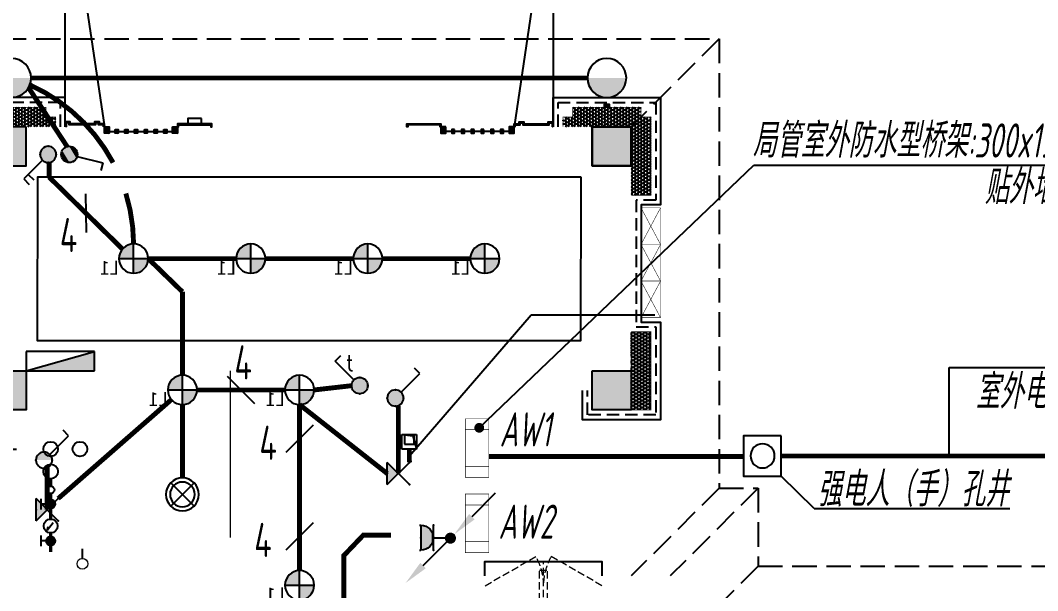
# Model space of a CAD drawing. Extents: x 2803505 to 5851001, y -1372902 to 24339.
# Drawn here: x 3291701 to 3302127, y -881222 to -875382 of the extents above; entities that cross this region are included whole.
import ezdxf
from ezdxf.enums import TextEntityAlignment as Align

# ---------------------------------------------------------------- set-up
doc = ezdxf.new("R2010")
doc.units = 0
doc.header["$LTSCALE"] = 1000
doc.header["$MEASUREMENT"] = 0
doc.linetypes.add('DASH', pattern=[0.35, 0.25, -0.1])
doc.linetypes.add('HIDDEN', pattern=[0.375, 0.25, -0.125])
doc.layers.get('0').update_dxf_attribs({"linetype": 'CONTINUOUS'})
for name, color, linetype in [('!!DIM-动力', 7, 'CONTINUOUS'), ('!!电气', 1, 'CONTINUOUS'), ('A-EQPM-MECH', 191, 'CONTINUOUS'), ('A-标注', 1, 'CONTINUOUS'), ('DIM-照明', 7, 'CONTINUOUS'), ('E-天花灯具', 92, 'CONTINUOUS'), ('E-天花辅助2', 54, 'CONTINUOUS'), ('EQUIP-插座', 3, 'CONTINUOUS'), ('EQUIP-照明', 3, 'CONTINUOUS'), ('EQUIP_消火栓', 7, 'CONTINUOUS'), ('LWIRE', 4, 'CONTINUOUS'), ('TEL_TEXT', 7, 'CONTINUOUS'), ('VPIPE-凝结', 150, 'CONTINUOUS'), ('VPIPE-消防', 1, 'TG_X'), ('VPIPE-给水', 3, 'TG_J'), ('WIRE-动力', 7, 'CONTINUOUS'), ('WIRE-照明', 2, 'CONTINUOUS'), ('修改标示', 212, 'CONTINUOUS'), ('卫生间', 6, 'CONTINUOUS'), ('污水', 3, 'CONTINUOUS'), ('看线', 185, 'CONTINUOUS'), ('立面', 73, 'CONTINUOUS'), ('立面-看线', 251, 'CONTINUOUS'), ('给水', 4, 'CONTINUOUS'), ('设备', 253, 'CONTINUOUS'), ('铝合金', 144, 'CONTINUOUS')]:
    doc.layers.add(name, color=color, linetype=linetype)
for name, color, linetype, lineweight in [('PUB_HATCH', 8, 'CONTINUOUS', 9), ('STAIR', 252, 'CONTINUOUS', 20), ('VPIPE-废水', 31, 'TG_F', 18), ('WINDOW', 146, 'CONTINUOUS', 20), ('平面-空调室内机', 176, 'CONTINUOUS', 9), ('平面-空调预留孔', 252, 'CONTINUOUS', 15)]:
    doc.layers.add(name, color=color, linetype=linetype, lineweight=lineweight)
doc.styles.add('_TEL_DIM', font='SIMPLEX', dxfattribs={"width": 0.8, "height": 3.5, "bigfont": 'HZTXT'})
doc.styles.add('HZTXT', font='gbeitc.shx', dxfattribs={"width": 0.8, "height": 400, "bigfont": 'hztxt.shx'})
doc.styles.get("Standard").update_dxf_attribs({"font": 'gbenor.shx', "bigfont": 'gbcbig.shx'})
doc.styles.add('TG_LINETYPE', font='SIMPLEX', dxfattribs={"width": 0.8, "height": 3, "bigfont": 'HZTXT'})
doc.styles.add('黑体', font='simhei.ttf')
doc.linetypes.add('LED', pattern='A,0.5,-0.2,["LED",Standard,S=0.2,R=0,X=-0.2,Y=-0.1],-0.2', length=0.9)
doc.linetypes.add('TG_F', pattern='A,2,-0.3,["F",TG_LINETYPE,S=0.1,R=0,X=-0.23,Y=-0.15],0', length=2.3)
doc.linetypes.add('TG_J', pattern='A,2,-0.22,["J",TG_LINETYPE,S=0.1,R=0,X=-0.18,Y=-0.15],0', length=2.22)
doc.linetypes.add('TG_X', pattern='A,4,-0.3,["X",TG_LINETYPE,S=0.1,R=0,X=-0.23,Y=-0.15],0', length=4.3)
pattern_1 = [(45, (-853350.0334, -780835.0008), (-2.24506403, 2.24506403), [])]
pattern_2 = [(45, (-665092.5196, -939480.5144), (-2.24506403, 2.24506403), [])]
pattern_3 = [(45, (-664992.5196, -939480.5153), (-2.24506403, 2.24506403), [])]
pattern_4 = [(45, (-664892.5196, -939480.5162), (-2.24506403, 2.24506403), [])]
pattern_5 = [(45, (-664792.5196, -939480.517), (-2.24506403, 2.24506403), [])]
pattern_6 = [(45, (-664692.5196, -939480.518), (-2.24506403, 2.24506403), [])]
pattern_7 = [(45, (-664592.5196, -939480.519), (-2.24506403, 2.24506403), [])]
pattern_8 = [(45, (-665202.5203, -939480.5138), (-2.24506403, 2.24506403), [])]
pattern_9 = [(45, (-664502.517, -939480.51), (-2.24506403, 2.24506403), [])]
pattern_10 = [(0, (-420517.216, -516416.725), (30.95625, 17.872595), [20.6375, -41.275]), (120, (-420517.216, -516416.725), (-30.9562463, 17.8726014), [20.6375, -41.275]), (60, (-420517.216, -516416.725), (3.7e-06, 35.7451964), [-41.275, 20.6375])]
pattern_11 = [(45, (-665142.2845, -939480.3315), (-2.24506403, 2.24506403), [])]

# ---------------------------------------------------------------- blocks, each defined once
blk = doc.blocks.new('A$C2705576B')
at = {"layer": '给水'}
h = blk.add_hatch(color=252, dxfattribs=at)
edge = h.paths.add_edge_path()
edge.add_arc((417, -1741), 47.2, 0, 360)
h = blk.add_hatch(color=252, dxfattribs=at)
edge = h.paths.add_edge_path()
edge.add_arc((795, -1741), 47.2, 0, 360)
at = {"layer": '给水', "color": 252}
for p, q in [((363, -1645), (472, -1645)), ((417, -1741), (417, -1645)), ((740, -1645), (849, -1645)), ((795, -1741), (795, -1645)), ((601, -1768), (525, -1704)), ((525, -1704), (564, -1715))]:
    blk.add_line(p, q, dxfattribs=at)
at = {"layer": '给水', "color": 252, "const_width": 35.4}
for points in [[(499, -1741), (302, -1741)], [(903, -1741), (641, -1741)], [(1053, -1741), (978, -1741)]]:
    blk.add_lwpolyline(points, dxfattribs=at)
at = {"layer": '给水', "color": 252}
for centre, radius in [((417, -1741), 47.2), ((570, -1741), 70.8), ((795, -1741), 47.2), ((941, -1741), 37.5)]:
    blk.add_circle(centre, radius, dxfattribs=at)
blk = doc.blocks.new('dongkong')
at = {"layer": '平面-空调预留孔', "color": 8, "linetype": 'HIDDEN', "ltscale": 0.3}
for p, q in [((-603836, 210821), (-603836, 210511)), ((-603836, 210821), (-603756, 210821)), ((-603796, 210900), (-603796, 210431)), ((-603756, 210821), (-603756, 210511))]:
    blk.add_line(p, q, dxfattribs=at)
blk.add_lwpolyline([(-603756, 210511), (-603836, 210511)], dxfattribs=at)
blk = doc.blocks.new('$TwtSys$00000434')
at = {"color": 252}
for p, q in [((-0.5, 0.5), (-0.5, -0.5)), ((-0.5, -0.5), (0.5, 0.5)), ((0.5, 0.5), (-0.5, 0.5)), ((0.5, -0.5), (0.5, 0.5)), ((-0.5, -0.5), (0.5, -0.5))]:
    blk.add_line(p, q, dxfattribs=at)
blk.add_solid([(0.5, -0.5), (0.5, 0.5), (-0.5, -0.5)], dxfattribs=at)
blk = doc.blocks.new('A$C028C60F5')
at = {"color": 252}
blk.add_lwpolyline([(400, 0), (0, 0), (0, -400), (400, -400)], close=True, dxfattribs=at)
at = {"layer": 'PUB_HATCH', "color": 252}
blk.add_solid([(0, -400), (400, -400), (0, 0), (400, 0)], dxfattribs=at)
blk = doc.blocks.new('A$C7D502F78')
at = {"layer": '修改标示', "ltscale": 2}
blk.add_lwpolyline([(-151, 197), (-11, 197), (-11, 142), (-151, 142)], close=True, dxfattribs=at)
blk = doc.blocks.new('A$C148B7D8E')
at = {"layer": '卫生间', "color": 252, "linetype": 'DASH'}
for p, q in [((7700, 15400), (8600, 14500)), ((7300, 10800), (8200, 9900)), ((7700, 10800), (8600, 9900)), ((7300, 10000), (8200, 9100))]:
    blk.add_line(p, q, dxfattribs=at)
blk.add_lwpolyline([(16100, 14000), (16100, 15400), (7700, 15400), (7700, 10800), (7300, 10800), (7300, 10000), (900, 10000), (900, 9000), (-900, 9000), (-900, -900), (1750, -900), (1750, -2100), (23450, -2100), (23450, -900), (25100, -900)], dxfattribs=at)
blk = doc.blocks.new('A$C3EFA6995')
for p in [(9700, 100), (9700, -2400), (15900, -2400)]:
    blk.add_blockref('A$C028C60F5', p)
at = {"xscale": -1}
blk.add_blockref('A$C028C60F5', (16300, 100), dxfattribs=at)
blk = doc.blocks.new('A$C66B635E3')
at = {"layer": '立面'}
h = blk.add_hatch(dxfattribs=at)
h.set_pattern_fill('ANSI31', color=252, scale=2)
h.set_pattern_definition([(45, (-853150.0334, -779765.5013), (-2.24506403, 2.24506403), [])])
h.paths.add_polyline_path([(41275, 15800), (41225, 15800), (41225, 15830), (41275, 15830)])
h = blk.add_hatch(dxfattribs=at)
h.set_pattern_fill('ANSI31', color=252, scale=2)
h.set_pattern_definition(pattern_11)
h.paths.add_polyline_path([(35700, 15600), (36100, 15600), (36100, 15630), (36050, 15630), (36050, 15650), (36000, 15650), (36000, 15630), (35750, 15630), (35750, 15650), (35700, 15650)])
h.paths.add_polyline_path([(35710, 15600), (36090, 15600), (36090, 15620), (36040, 15620), (36040, 15640), (36010, 15640), (36010, 15620), (35740, 15620), (35740, 15640), (35710, 15640)])
h = blk.add_hatch(dxfattribs=at)
h.set_pattern_fill('ANSI31', color=252, scale=2)
h.set_pattern_definition(pattern_11)
h.paths.add_polyline_path([(40700, 15600), (40300, 15600), (40300, 15630), (40350, 15630), (40350, 15650), (40400, 15650), (40400, 15630), (40650, 15630), (40650, 15650), (40700, 15650)])
h.paths.add_polyline_path([(40690, 15600), (40310, 15600), (40310, 15620), (40360, 15620), (40360, 15640), (40390, 15640), (40390, 15620), (40660, 15620), (40660, 15640), (40690, 15640)])
h = blk.add_hatch(dxfattribs=at)
h.set_pattern_fill('ANSI31', color=252, scale=2)
h.set_pattern_definition(pattern_8)
h.paths.add_polyline_path([(36100, 15600), (36150, 15600), (36150, 15533), (36100, 15533)])
h = blk.add_hatch(dxfattribs=at)
h.set_pattern_fill('ANSI31', color=252, scale=2)
h.set_pattern_definition(pattern_2)
h.paths.add_polyline_path([(36210, 15573), (36240, 15573), (36240, 15533), (36210, 15533)])
h = blk.add_hatch(dxfattribs=at)
h.set_pattern_fill('ANSI31', color=252, scale=2)
h.set_pattern_definition(pattern_3)
h.paths.add_polyline_path([(36310, 15573), (36340, 15573), (36340, 15533), (36310, 15533)])
h = blk.add_hatch(dxfattribs=at)
h.set_pattern_fill('ANSI31', color=252, scale=2)
h.set_pattern_definition(pattern_4)
h.paths.add_polyline_path([(36410, 15573), (36440, 15573), (36440, 15533), (36410, 15533)])
h = blk.add_hatch(dxfattribs=at)
h.set_pattern_fill('ANSI31', color=252, scale=2)
h.set_pattern_definition(pattern_5)
h.paths.add_polyline_path([(36510, 15573), (36540, 15573), (36540, 15533), (36510, 15533)])
h = blk.add_hatch(dxfattribs=at)
h.set_pattern_fill('ANSI31', color=252, scale=2)
h.set_pattern_definition(pattern_6)
h.paths.add_polyline_path([(36610, 15573), (36640, 15573), (36640, 15533), (36610, 15533)])
h = blk.add_hatch(dxfattribs=at)
h.set_pattern_fill('ANSI31', color=252, scale=2)
h.set_pattern_definition(pattern_7)
h.paths.add_polyline_path([(36710, 15573), (36740, 15573), (36740, 15533), (36710, 15533)])
h = blk.add_hatch(dxfattribs=at)
h.set_pattern_fill('ANSI31', color=252, scale=2)
h.set_pattern_definition(pattern_9)
h.paths.add_polyline_path([(36800, 15600), (36850, 15600), (36850, 15533), (36800, 15533)])
h = blk.add_hatch(dxfattribs=at)
h.set_pattern_fill('ANSI31', color=252, scale=2)
h.set_pattern_definition(pattern_1)
edge = h.paths.add_edge_path()
edge.add_line((36850, 15600), (36860, 15600))
edge.add_line((36860, 15600), (36860, 15620))
edge.add_line((36860, 15620), (37190, 15620))
edge.add_line((37190, 15620), (37190, 15600))
edge.add_line((37190, 15600), (37200, 15600))
edge.add_line((37200, 15600), (37200, 15630))
edge.add_line((37200, 15630), (36850, 15630))
edge.add_line((36850, 15630), (36850, 15600))
h = blk.add_hatch(dxfattribs=at)
h.set_pattern_fill('ANSI31', color=252, scale=2)
h.set_pattern_definition(pattern_1)
edge = h.paths.add_edge_path()
edge.add_line((39550, 15600), (39540, 15600))
edge.add_line((39540, 15600), (39540, 15620))
edge.add_line((39540, 15620), (39210, 15620))
edge.add_line((39210, 15620), (39210, 15600))
edge.add_line((39210, 15600), (39200, 15600))
edge.add_line((39200, 15600), (39200, 15630))
edge.add_line((39200, 15630), (39550, 15630))
edge.add_line((39550, 15630), (39550, 15600))
h = blk.add_hatch(dxfattribs=at)
h.set_pattern_fill('ANSI31', color=252, scale=2)
h.set_pattern_definition(pattern_9)
h.paths.add_polyline_path([(39600, 15600), (39550, 15600), (39550, 15533), (39600, 15533)])
h = blk.add_hatch(dxfattribs=at)
h.set_pattern_fill('ANSI31', color=252, scale=2)
h.set_pattern_definition(pattern_7)
h.paths.add_polyline_path([(39690, 15573), (39660, 15573), (39660, 15533), (39690, 15533)])
h = blk.add_hatch(dxfattribs=at)
h.set_pattern_fill('ANSI31', color=252, scale=2)
h.set_pattern_definition(pattern_6)
h.paths.add_polyline_path([(39790, 15573), (39760, 15573), (39760, 15533), (39790, 15533)])
h = blk.add_hatch(dxfattribs=at)
h.set_pattern_fill('ANSI31', color=252, scale=2)
h.set_pattern_definition(pattern_5)
h.paths.add_polyline_path([(39890, 15573), (39860, 15573), (39860, 15533), (39890, 15533)])
h = blk.add_hatch(dxfattribs=at)
h.set_pattern_fill('ANSI31', color=252, scale=2)
h.set_pattern_definition(pattern_4)
h.paths.add_polyline_path([(39990, 15573), (39960, 15573), (39960, 15533), (39990, 15533)])
h = blk.add_hatch(dxfattribs=at)
h.set_pattern_fill('ANSI31', color=252, scale=2)
h.set_pattern_definition(pattern_3)
h.paths.add_polyline_path([(40090, 15573), (40060, 15573), (40060, 15533), (40090, 15533)])
h = blk.add_hatch(dxfattribs=at)
h.set_pattern_fill('ANSI31', color=252, scale=2)
h.set_pattern_definition(pattern_2)
h.paths.add_polyline_path([(40190, 15573), (40160, 15573), (40160, 15533), (40190, 15533)])
h = blk.add_hatch(dxfattribs=at)
h.set_pattern_fill('ANSI31', color=252, scale=2)
h.set_pattern_definition(pattern_8)
h.paths.add_polyline_path([(40300, 15600), (40250, 15600), (40250, 15533), (40300, 15533)])
at = {"layer": '立面-看线'}
h = blk.add_hatch(dxfattribs=at)
h.set_pattern_fill('HONEY', color=252, scale=13)
h.set_pattern_definition(pattern_10)
h.paths.add_polyline_path([(35500, 15700), (35500, 15800), (34800, 15800), (34800, 15700), (34700, 15700), (34700, 14900), (34900, 14900), (34900, 15600), (35599, 15600), (35599, 15700)])
h = blk.add_hatch(dxfattribs=at)
h.set_pattern_fill('HONEY', color=252, scale=13)
h.set_pattern_definition(pattern_10)
h.paths.add_polyline_path([(40900, 15700), (40900, 15800), (41600, 15800), (41600, 15700), (41700, 15700), (41700, 14900), (41500, 14900), (41500, 15600), (40801, 15600), (40801, 15700)])
h = blk.add_hatch(dxfattribs=at)
h.set_pattern_fill('HONEY', color=252, scale=13)
h.set_pattern_definition([(0, (-420616.579, -519516.725), (30.95625, 17.872595), [20.6375, -41.275]), (120, (-420616.579, -519516.725), (-30.9562463, 17.8726014), [20.6375, -41.275]), (60, (-420616.579, -519516.725), (3.7e-06, 35.7451964), [-41.275, 20.6375])])
h.paths.add_polyline_path([(41500, 12900), (41500, 12900), (41500, 13500), (41699, 13500), (41699, 12700), (41500, 12700)])
at = {"color": 252, "const_width": 8}
for points in [[(34900, 14900), (34700, 14900), (34700, 15700), (34800, 15700), (34800, 15800), (35090, 15800), (35090, 15800), (35210, 15800), (35210, 15800), (35500, 15800), (35500, 15700), (35600, 15700), (35600, 15600)], [(41500, 14900), (41700, 14900), (41700, 15700), (41600, 15700), (41600, 15800), (41310, 15800), (41310, 15800), (41190, 15800), (41190, 15800), (40900, 15800), (40900, 15700), (40800, 15700), (40800, 15600)], [(41500, 13500), (41700, 13500), (41700, 12700), (41100, 12700), (41100, 12900)]]:
    blk.add_lwpolyline(points, dxfattribs=at)
at = {"layer": 'A-EQPM-MECH', "color": 252}
for points in [[(35700, 15600), (35700, 18300), (40700, 18300), (40700, 15600)], [(35700, 18300), (36100, 15600)], [(40700, 18300), (40300, 15600)]]:
    blk.add_lwpolyline(points, dxfattribs=at)
at = {"layer": 'STAIR', "color": 252}
blk.add_line((37390, 13100), (37390, 11394), dxfattribs=at)
at = {"layer": 'VPIPE-凝结', "color": 252}
blk.add_line((35875, 11180), (35875, 11278), dxfattribs=at)
at = {"layer": 'VPIPE-废水', "color": 252}
blk.add_circle((35875, 11125), 55, dxfattribs=at)
at = {"layer": 'VPIPE-消防', "color": 252, "linetype": 'Continuous'}
blk.add_circle((35850, 12300), 75, dxfattribs=at)
at = {"layer": 'VPIPE-给水', "color": 252, "linetype": 'Continuous'}
for centre in [(35550, 12300), (35550, 12070)]:
    blk.add_circle(centre, 75, dxfattribs=at)
at = {"layer": 'WINDOW', "color": 252, "linetype": 'DASH', "ltscale": 0.3}
for points in [[(40002, 10900), (40521, 11200, -0.131652), (40602, 10900)], [(41200, 10900), (40680, 11200, 0.131652), (40600, 10900)]]:
    blk.add_lwpolyline(points, format="xyb", dxfattribs=at)
at = {"layer": '看线', "color": 252}
for points in [[(35700, 15600), (35700, 15900), (34600, 15900), (34600, 14800), (34800, 14800), (34800, 13200), (34600, 13200), (34600, 12300), (35200, 12300)], [(40700, 15600), (40700, 15900), (41800, 15900), (41800, 14800), (41600, 14800), (41600, 13600), (41800, 13600), (41800, 12600), (41000, 12600), (41000, 12900)]]:
    blk.add_lwpolyline(points, dxfattribs=at)
at = {"layer": '看线', "color": 252, "linetype": 'HIDDEN', "ltscale": 0.5}
for points in [[(35650, 15600), (35650, 15850), (34650, 15850), (34650, 14850), (34850, 14850), (34850, 13150), (34650, 13150), (34650, 12350), (35200, 12350)], [(40750, 15600), (40750, 15850), (41750, 15850), (41750, 14850), (41550, 14850), (41550, 13550), (41750, 13550), (41750, 12650), (41050, 12650), (41050, 12900)]]:
    blk.add_lwpolyline(points, dxfattribs=at)
at = {"layer": '看线', "color": 252, "ltscale": 0.5}
blk.add_lwpolyline([(40000, 11000), (40000, 11150), (41200, 11150), (41200, 11000)], dxfattribs=at)
at = {"layer": '立面', "color": 252}
for p, q in [((36310, 15573), (36340, 15573)), ((36310, 15533), (36310, 15573)), ((36340, 15573), (36340, 15533)), ((40090, 15573), (40060, 15573)), ((40060, 15573), (40060, 15533)), ((40090, 15533), (40090, 15573)), ((36340, 15533), (36310, 15533)), ((40060, 15533), (40090, 15533))]:
    blk.add_line(p, q, dxfattribs=at)
for points in [[(41275, 15800), (41225, 15800), (41225, 15830), (41275, 15830)], [(36100, 15600), (36150, 15600), (36150, 15533), (36100, 15533)], [(36410, 15573), (36440, 15573), (36440, 15533), (36410, 15533)], [(36510, 15573), (36540, 15573), (36540, 15533), (36510, 15533)], [(36610, 15573), (36640, 15573), (36640, 15533), (36610, 15533)], [(36710, 15573), (36740, 15573), (36740, 15533), (36710, 15533)], [(36800, 15600), (36850, 15600), (36850, 15533), (36800, 15533)], [(39600, 15600), (39550, 15600), (39550, 15533), (39600, 15533)], [(39690, 15573), (39660, 15573), (39660, 15533), (39690, 15533)], [(39790, 15573), (39760, 15573), (39760, 15533), (39790, 15533)], [(39890, 15573), (39860, 15573), (39860, 15533), (39890, 15533)], [(39990, 15573), (39960, 15573), (39960, 15533), (39990, 15533)], [(40300, 15600), (40250, 15600), (40250, 15533), (40300, 15533)]]:
    blk.add_lwpolyline(points, close=True, dxfattribs=at)
for points in [[(36850, 15600), (36860, 15600), (36860, 15620), (37190, 15620), (37190, 15600), (37200, 15600), (37200, 15630), (36850, 15630), (36850, 15600)], [(39550, 15600), (39540, 15600), (39540, 15620), (39210, 15620), (39210, 15600), (39200, 15600), (39200, 15630), (39550, 15630), (39550, 15600)]]:
    blk.add_lwpolyline(points, dxfattribs=at)
at = {"layer": '设备', "color": 252, "const_width": 5}
for points in [[(41600, 14395), (41600, 14770), (41800, 14770), (41800, 14395)], [(41600, 14020), (41600, 14395), (41800, 14395), (41800, 14020)], [(41600, 13645), (41600, 14020), (41800, 14020), (41800, 13645)]]:
    blk.add_lwpolyline(points, close=True, dxfattribs=at)
for points in [[(41600, 14770), (41800, 14395)], [(41800, 14770), (41600, 14395)], [(41600, 14395), (41800, 14020)], [(41800, 14395), (41600, 14020)], [(41600, 14020), (41800, 13645)], [(41800, 14020), (41600, 13645)]]:
    blk.add_lwpolyline(points, dxfattribs=at)
at = {"layer": '铝合金', "color": 252}
for p, q in [((36150, 15553), (36210, 15553)), ((36240, 15553), (36310, 15553)), ((36340, 15553), (36410, 15553)), ((36440, 15553), (36510, 15553)), ((36540, 15553), (36610, 15553)), ((36640, 15553), (36710, 15553)), ((36740, 15553), (36800, 15553)), ((39660, 15553), (39600, 15553)), ((39760, 15553), (39690, 15553)), ((39860, 15553), (39790, 15553)), ((39960, 15553), (39890, 15553)), ((40060, 15553), (39990, 15553)), ((40160, 15553), (40090, 15553)), ((40250, 15553), (40190, 15553))]:
    blk.add_line(p, q, dxfattribs=at)
for points in [[(41275, 15800), (41225, 15800), (41225, 15830), (41275, 15830)], [(36100, 15600), (36150, 15600), (36150, 15533), (36100, 15533)], [(36210, 15573), (36240, 15573), (36240, 15533), (36210, 15533)], [(36310, 15573), (36340, 15573), (36340, 15533), (36310, 15533)], [(36410, 15573), (36440, 15573), (36440, 15533), (36410, 15533)], [(36510, 15573), (36540, 15573), (36540, 15533), (36510, 15533)], [(36610, 15573), (36640, 15573), (36640, 15533), (36610, 15533)], [(36710, 15573), (36740, 15573), (36740, 15533), (36710, 15533)], [(36800, 15600), (36850, 15600), (36850, 15533), (36800, 15533)], [(39600, 15600), (39550, 15600), (39550, 15533), (39600, 15533)], [(39690, 15573), (39660, 15573), (39660, 15533), (39690, 15533)], [(39790, 15573), (39760, 15573), (39760, 15533), (39790, 15533)], [(39890, 15573), (39860, 15573), (39860, 15533), (39890, 15533)], [(39990, 15573), (39960, 15573), (39960, 15533), (39990, 15533)], [(40090, 15573), (40060, 15573), (40060, 15533), (40090, 15533)], [(40190, 15573), (40160, 15573), (40160, 15533), (40190, 15533)], [(40300, 15600), (40250, 15600), (40250, 15533), (40300, 15533)]]:
    blk.add_lwpolyline(points, close=True, dxfattribs=at)
for points in [[(36100, 15600), (36100, 15630), (36050, 15630), (36050, 15650), (36000, 15650), (36000, 15630), (35750, 15630), (35750, 15650), (35700, 15650), (35700, 15600)], [(36090, 15600), (36090, 15620), (36040, 15620), (36040, 15640), (36010, 15640), (36010, 15620), (35740, 15620), (35740, 15640), (35710, 15640), (35710, 15600)], [(40300, 15600), (40300, 15630), (40350, 15630), (40350, 15650), (40400, 15650), (40400, 15630), (40650, 15630), (40650, 15650), (40700, 15650), (40700, 15600)], [(40310, 15600), (40310, 15620), (40360, 15620), (40360, 15640), (40390, 15640), (40390, 15620), (40660, 15620), (40660, 15640), (40690, 15640), (40690, 15600)], [(36850, 15600), (36860, 15600), (36860, 15620), (37190, 15620), (37190, 15600), (37200, 15600), (37200, 15630), (36850, 15630), (36850, 15600)], [(39550, 15600), (39540, 15600), (39540, 15620), (39210, 15620), (39210, 15600), (39200, 15600), (39200, 15630), (39550, 15630), (39550, 15600)]]:
    blk.add_lwpolyline(points, dxfattribs=at)
at = {"color": 252, "xscale": -1}
for name, p in [('A$C148B7D8E', (50100, 1100)), ('A$C3EFA6995', (51200, 15500))]:
    blk.add_blockref(name, p, dxfattribs=at)
at = {"color": 252}
blk.add_blockref('A$C028C60F5', (41100, 15600), dxfattribs=at)
at = {"layer": 'EQUIP_消火栓', "color": 252, "xscale": 700, "yscale": 200, "zscale": 700}
blk.add_blockref('$TwtSys$00000434', (35650, 13200), dxfattribs=at)
at = {"layer": '修改标示', "color": 252, "ltscale": 2, "xscale": -1}
blk.add_blockref('A$C7D502F78', (36944, 15488), dxfattribs=at)
at = {"layer": '平面-空调室内机', "color": 252, "ltscale": 0.3, "rotation": 180}
blk.add_blockref('dongkong', (-563196, 221571), dxfattribs=at)
at = {"layer": '污水', "color": 252, "rotation": 90.00000000010901}
blk.add_blockref('A$C2705576B', (33809, 10942), dxfattribs=at)
blk = doc.blocks.new('dfgdsgsdg')
at = {"layer": '!!DIM-动力'}
blk.add_lwpolyline([(1783913, 547079), (1784300, 547079), (1784300, 546668), (1783913, 546668)], close=True, dxfattribs=at)
blk.add_circle((1784105, 546875), 124, dxfattribs=at)
blk = doc.blocks.new('$equip$00001151')
blk.add_circle((0, 0.5), 0.5)
for points in [[(0.433, 0.25), (-0.433, 0.25), (0.5, 0.5), (-0.5, 0.5)], [(0.25, 0.067), (-0.25, 0.067), (0.433, 0.25), (-0.433, 0.25)], [(0, 0), (0, 0), (0.25, 0.067), (-0.25, 0.067)]]:
    blk.add_solid(points)
at = {"flags": 9}
blk.add_attdef('A', (0, 0), '', height=0.00002, dxfattribs=at)
blk = doc.blocks.new('$equip$00001154')
for p, q in [((0, 0.283), (0, -0.283)), ((0, 0.283), (0.566, -0.283)), ((0.566, 0.283), (0, -0.283))]:
    blk.add_line(p, q)
for p in [(0.566, 0.283), (0, 0.004), (0.283, 0), (0.566, -0.283)]:
    blk.add_point(p)
blk.add_solid([(0, -0.283), (0.283, 0), (0, 0.283)])
at = {"layer": 'TEL_TEXT', "style": '_TEL_DIM', "flags": 1}
blk.add_attdef('A', text='', height=0.00002, dxfattribs=at).set_placement((0, 0), align=Align.MIDDLE_CENTER)
blk = doc.blocks.new('$equip$00001213')
for p, q in [((0.147, 0.356), (0.625, 0.833)), ((0.625, 0.833), (0.766, 0.692))]:
    blk.add_line(p, q)
blk.add_circle((0, 0.208), 0.208)
for p in [(0, 0.417), (-0.208, 0.208), (0, 0), (0.208, 0.208)]:
    blk.add_point(p)
for points in [[(0.104, 0.389), (0.104, 0.028), (0, 0.417), (0, 0)], [(0.18, 0.313), (0.18, 0.104), (0.104, 0.389), (0.104, 0.028)], [(0.208, 0.208), (0.208, 0.208), (0.18, 0.313), (0.18, 0.104)]]:
    blk.add_solid(points)
at = {"flags": 9}
blk.add_attdef('A', (0, 0), '', height=0.00002, dxfattribs=at)
blk = doc.blocks.new('$equip$00001237')
for p, q in [((-0.5, 1.05), (-0.5, 1)), ((-0.5, 1), (0.5, 1)), ((0.5, 1.05), (0.5, 1)), ((0.5, 0.5), (-0.5, 0.5)), ((0, 0.5), (0, 0))]:
    blk.add_line(p, q)
blk.add_arc((0, 1), 0.5, 180, 0)
for p in [(0, 1), (-0.5, 0.5), (0.5, 0.5), (0, 0)]:
    blk.add_point(p)
for points in [[(0.433, 0.75), (-0.433, 0.75), (0.5, 1), (-0.5, 1)], [(0.25, 0.567), (-0.25, 0.567), (0.433, 0.75), (-0.433, 0.75)], [(0, 0.5), (0, 0.5), (0.25, 0.567), (-0.25, 0.567)]]:
    blk.add_solid(points)
at = {"flags": 9}
blk.add_attdef('A', (0, 0), '', height=0.00002, dxfattribs=at)
blk = doc.blocks.new('$equip$00001962')
for p, q in [((0.147, 0.356), (0.625, 0.833)), ((0.625, 0.833), (0.766, 0.692))]:
    blk.add_line(p, q)
blk.add_circle((0, 0.208), 0.208)
for p in [(0, 0.417), (-0.208, 0.208), (0, 0), (0.208, 0.208)]:
    blk.add_point(p)
for points in [[(-0.18, 0.313), (0.18, 0.313), (-0.208, 0.208), (0.208, 0.208)], [(-0.104, 0.389), (0.104, 0.389), (-0.18, 0.313), (0.18, 0.313)], [(0, 0.417), (0, 0.417), (-0.104, 0.389), (0.104, 0.389)], [(-0.18, 0.104), (0.18, 0.104), (-0.208, 0.208), (0.208, 0.208)], [(-0.104, 0.028), (0.104, 0.028), (-0.18, 0.104), (0.18, 0.104)], [(0, 0), (0, 0), (-0.104, 0.028), (0.104, 0.028)]]:
    blk.add_solid(points)
at = {"layer": 'TEL_TEXT', "style": '_TEL_DIM', "flags": 1}
blk.add_attdef('A', text='', height=0.00002, dxfattribs=at).set_placement((0, 0), align=Align.MIDDLE_CENTER)
blk = doc.blocks.new('A$C04F44ECC')
at = {"layer": '!!电气'}
for p, q in [((0, 0), (-300, 0)), ((-300, 0), (-300, -300)), ((-250, -200), (-250, 0)), ((0, 0), (-223, -27)), ((-50, 0), (-50, -200)), ((0, -300), (0, 0)), ((-223, -27), (-300, -300)), ((-50, -200), (-250, -200)), ((-300, -300), (0, -300))]:
    blk.add_line(p, q, dxfattribs=at)
blk = doc.blocks.new('$TelecSys$00000078')
for p, q in [((1.15, 1.15), (0.55, 0.55)), ((0.104, 0.104), (0.104, 0.104)), ((-0.104, -0.104), (-0.104, -0.104))]:
    blk.add_line(p, q)
at = {"const_width": 0.142}
blk.add_lwpolyline([(-0.071, 0, 1), (0.071, 0, 1)], format="xyb", close=True, dxfattribs=at)
blk.add_solid([(0.62, 0.48), (0.48, 0.62), (0.1, 0.1)])
at = {"width": 0.8, "flags": 9}
blk.add_attdef('A', (0, 0), '', height=0.00002, dxfattribs=at)
blk = doc.blocks.new('$TelecSys$00000080')
for p, q in [((-0.7, -0.7), (0, 0)), ((0.104, 0.104), (0.104, 0.104)), ((-0.104, -0.104), (-0.104, -0.104))]:
    blk.add_line(p, q)
at = {"const_width": 0.142}
blk.add_lwpolyline([(0.071, 0, 1), (-0.071, 0, 1)], format="xyb", close=True, dxfattribs=at)
blk.add_solid([(-0.63, -0.77), (-0.77, -0.63), (-1.15, -1.15)])
at = {"width": 0.8, "flags": 9}
blk.add_attdef('A', (0, 0), '', height=0.00002, rotation=180, dxfattribs=at)
blk = doc.blocks.new('A$C341176C1')
at = {"layer": '设备', "color": 3, "const_width": 5}
blk.add_lwpolyline([(-240, -200), (0, -200), (0, -800), (-240, -800)], close=True, dxfattribs=at)
for points in [[(-240, -312), (0, -312)], [(-240, -688), (0, -688)]]:
    blk.add_lwpolyline(points, dxfattribs=at)
blk = doc.blocks.new('DFADS')
at = {"layer": 'A-标注'}
h = blk.add_hatch(color=251, dxfattribs=at)
h.paths.add_polyline_path([(3405.6, 358.33), (3411.6, 358.33, 0.414214), (3405.6, 364.33)])
h.paths.add_polyline_path([(3399.6, 358.33, 0.414214), (3405.6, 352.33), (3405.6, 358.33)])
at = {"layer": 'A-标注', "color": 92}
for p, q in [((3405.6, 352.33), (3405.6, 364.33)), ((3411.6, 358.33), (3399.6, 358.33))]:
    blk.add_line(p, q, dxfattribs=at)
blk.add_circle((3405.6, 358.33), 6, dxfattribs=at)
at = {"layer": 'A-标注', "color": 3, "style": '黑体'}
blk.add_text('L1', height=5.76, dxfattribs=at).set_placement((3411.58, 351.7))
blk = doc.blocks.new('eg')
at = {"color": 92}
for p, q in [((9300.89, 439.82), (9297.71, 443)), ((9300.89, 443), (9297.71, 439.82))]:
    blk.add_line(p, q, dxfattribs=at)
blk.add_circle((9299.3, 441.41), 2.25, dxfattribs=at)
at = {"color": 251}
blk.add_circle((9299.3, 441.41), 1.69, dxfattribs=at)
blk = doc.blocks.new('$equip$00001963')
for p, q in [((0.147, 0.356), (0.625, 0.833)), ((0.625, 0.833), (0.766, 0.692)), ((0.512, 0.72), (0.653, 0.579))]:
    blk.add_line(p, q)
blk.add_circle((0, 0.208), 0.208)
for p in [(0, 0.417), (-0.208, 0.208), (0, 0), (0.208, 0.208)]:
    blk.add_point(p)
for points in [[(-0.18, 0.313), (0.18, 0.313), (-0.208, 0.208), (0.208, 0.208)], [(-0.104, 0.389), (0.104, 0.389), (-0.18, 0.313), (0.18, 0.313)], [(0, 0.417), (0, 0.417), (-0.104, 0.389), (0.104, 0.389)], [(-0.18, 0.104), (0.18, 0.104), (-0.208, 0.208), (0.208, 0.208)], [(-0.104, 0.028), (0.104, 0.028), (-0.18, 0.104), (0.18, 0.104)], [(0, 0), (0, 0), (-0.104, 0.028), (0.104, 0.028)]]:
    blk.add_solid(points)
at = {"layer": 'TEL_TEXT', "style": '_TEL_DIM', "flags": 1}
blk.add_attdef('A', text='', height=0.00002, dxfattribs=at).set_placement((0, 0), align=Align.MIDDLE_CENTER)
blk = doc.blocks.new('$equip$00001822')
for p, q in [((0.147, 0.356), (0.625, 0.833)), ((0.625, 0.833), (0.766, 0.692))]:
    blk.add_line(p, q)
blk.add_circle((0, 0.208), 0.208)
for p in [(0, 0.417), (-0.208, 0.208), (-0.015, 0.001), (0.208, 0.208)]:
    blk.add_point(p)
for points in [[(-0.18, 0.313), (0.18, 0.313), (-0.208, 0.208), (0.208, 0.208)], [(-0.104, 0.389), (0.104, 0.389), (-0.18, 0.313), (0.18, 0.313)], [(0, 0.417), (0, 0.417), (-0.104, 0.389), (0.104, 0.389)], [(-0.18, 0.104), (0.18, 0.104), (-0.208, 0.208), (0.208, 0.208)], [(-0.104, 0.028), (0.104, 0.028), (-0.18, 0.104), (0.18, 0.104)], [(0, 0), (0, 0), (-0.104, 0.028), (0.104, 0.028)]]:
    blk.add_solid(points)
at = {"color": 7, "style": '_TEL_DIM'}
blk.add_attdef('$TEXT$', text='', height=0.4, dxfattribs=at).set_placement((0.581, 0.465), align=Align.MIDDLE_CENTER)
at = {"color": 7, "style": '_TEL_DIM', "flags": 1}
blk.add_attdef('A', text='', height=0.00002, dxfattribs=at).set_placement((0, 0), align=Align.MIDDLE_CENTER)
blk = doc.blocks.new('$TelecSys$00000095')
blk.add_line((0.4, 0.4), (-0.4, -0.4))
at = {"width": 0.8}
blk.add_attdef('N', text='', height=1, dxfattribs=at).set_placement((-0.017, 1.056), align=Align.MIDDLE)

msp = doc.modelspace()

# ---------------------------------------------------------------- linework, layer by layer
at = {"layer": '!!电气'}
for p, q in [((3296404.3, -879554.8), (3299218.9, -876864.5)), ((3299218.9, -876864.5), (3302853.2, -876864.5)), ((3301221.1, -878936.6), (3305863.7, -878936.6)), ((3301221.1, -879843.6), (3301221.1, -878936.6))]:
    msp.add_line(p, q, dxfattribs=at)
at = {"layer": 'DIM-照明', "color": 7}
for q in [(3299499.8, -880049.3), (3301840.7, -880381.9)]:
    msp.add_line((3299836.5, -880381.9), q, dxfattribs=at)
at = {"layer": 'DIM-照明', "color": 4}
for points in [[(3295687.8, -879840.4), (3296936.7, -878398.6)], [(3296936.7, -878398.6), (3298202.5, -878398.6)]]:
    msp.add_lwpolyline(points, dxfattribs=at)
at = {"layer": 'DIM-照明', "const_width": 50}
msp.add_lwpolyline([(3296379.3, -879554.8, 1), (3296429.3, -879554.8, 1)], format="xyb", close=True, dxfattribs=at)
at = {"layer": 'E-天花辅助2', "color": 6, "linetype": 'LED', "ltscale": 0.3}
msp.add_lwpolyline([(3297446.9, -876987), (3291877.8, -876987), (3291875.2, -878659.4), (3297444.3, -878659.4)], close=True, dxfattribs=at)
at = {"layer": 'WIRE-动力', "color": 6, "linetype": 'Continuous', "const_width": 50}
for points in [[(3296502.1, -879849), (3299112.4, -879849)], [(3299499.8, -879843.6), (3302404.4, -879843.6)]]:
    msp.add_lwpolyline(points, dxfattribs=at)
at = {"layer": 'WIRE-动力', "color": 6, "const_width": 50}
msp.add_lwpolyline([(3295498.4, -880654.3), (3295215.4, -880654.3), (3295016.2, -880863.1), (3295016.2, -882691)], dxfattribs=at)
at = {"layer": 'WIRE-照明', "linetype": 'Continuous', "const_width": 50}
for points in [[(3297511.9, -875972), (3291803.2, -875972)], [(3295575.4, -880021.9), (3295575.4, -879326.4)], [(3295575.4, -879935.3), (3295575.4, -879926.1)], [(3291975.3, -879962.9), (3291975.3, -879949.4)], [(3291975.3, -880392.4), (3291975.3, -879962.9)]]:
    msp.add_lwpolyline(points, dxfattribs=at)
at = {"layer": 'WIRE-照明', "color": 2, "const_width": 50}
for points in [[(3292180.8, -876675.1), (3291785.6, -876072)], [(3291995.8, -876838.1), (3291995.8, -876987)], [(3292748.5, -877724.5), (3291995.8, -876987)]]:
    msp.add_lwpolyline(points, dxfattribs=at)
for points in [[(3291799.2, -876043.4, -0.1666908), (3292651.3, -876838.8, -0.1666908)], [(3292782.7, -877155.1, -0.0732003), (3292862.1, -877672.3)]]:
    msp.add_lwpolyline(points, format="xyb", dxfattribs=at)
at = {"layer": 'WIRE-照明', "color": 2, "linetype": 'Continuous', "const_width": 50}
for points in [[(3293912.1, -877822.3), (3293012.1, -877822.3)], [(3293362.1, -878162), (3293012.1, -877822.3)], [(3295112.1, -877822.3), (3294212.1, -877822.3)], [(3296312.1, -877822.3), (3295412.1, -877822.3)], [(3293362.1, -879017), (3293362.1, -878162)], [(3293512.1, -879167), (3294412.1, -879167)], [(3295106.6, -879122), (3294712.1, -879167)], [(3292088.4, -880279.3), (3293249.1, -879265.7)], [(3293362.1, -880068.2), (3293362.1, -879317)], [(3294562.1, -880017), (3294562.1, -879317)], [(3294562.1, -879317), (3295462.1, -880023.8)], [(3295687.1, -879772), (3295688.4, -879908.9)], [(3294562.1, -881017), (3294562.1, -880017)]]:
    msp.add_lwpolyline(points, dxfattribs=at)

# ---------------------------------------------------------------- block references
at = {"layer": '!!DIM-动力', "xscale": -1, "rotation": 359.9982631100344}
msp.add_blockref('dfgdsgsdg', (5083395.8, -1426771.1), dxfattribs=at)
at = {"layer": '!!电气'}
msp.add_blockref('A$C66B635E3', (3256462.1, -892072), dxfattribs=at)
at = {"xscale": -1, "rotation": 3.027961561485881e-06}
for p in [(3296262.1, -879261.8), (3296262.1, -880032.4)]:
    msp.add_blockref('A$C341176C1', p, dxfattribs=at)
for name, p, xscale, yscale, zscale, rotation in [('A$C04F44ECC', (3295612.1, -879622), -0.4999999999999996, 0.4999999999999999, 0.5, 3.027961561485881e-06), ('eg', (3990810.9, -913342.5), -75.0001439434731, 75.0001439434731, 75.00014394347309, 359.9999994179813)]:
    msp.add_blockref(name, p, dxfattribs=dict(xscale=xscale, yscale=yscale, zscale=zscale, rotation=rotation))
at = {"layer": 'DIM-照明', "color": 2}
ref = msp.add_blockref('$TelecSys$00000095', (3292372.1, -877355.7), dxfattribs=dict(at, xscale=-350, yscale=350, zscale=350, rotation=315.5855012592172))
ref.add_attrib('N', '4', dxfattribs={"layer": '0', "color": 7, "height": 350, "width": 0.8}).set_placement((3292195.3, -877580.2), align=Align.MIDDLE)
ref = msp.add_blockref('$TelecSys$00000095', (3293962.1, -879167), dxfattribs=dict(at, xscale=-350, yscale=350, zscale=350))
ref.add_attrib('N', '4', dxfattribs={"layer": '0', "color": 7, "height": 350, "width": 0.8}).set_placement((3293984.7, -878884.2), align=Align.MIDDLE)
ref = msp.add_blockref('$TelecSys$00000095', (3294562.1, -879667), dxfattribs=dict(at, xscale=-350, yscale=350, zscale=350, rotation=269.9999999999619))
ref.add_attrib('N', '4', dxfattribs={"layer": '0', "color": 7, "height": 350, "width": 0.8}).set_placement((3294240.6, -879707.1), align=Align.MIDDLE)
ref = msp.add_blockref('$TelecSys$00000095', (3294562.1, -880667), dxfattribs=dict(at, xscale=-350, yscale=350, zscale=350, rotation=270))
ref.add_attrib('N', '4', dxfattribs={"layer": '0', "color": 7, "height": 350, "width": 0.8}).set_placement((3294187.6, -880702.8), align=Align.MIDDLE)
at = {"layer": 'E-天花灯具', "xscale": -25.00004798115771, "yscale": 25.0000479811577, "zscale": 25.0000479811577, "rotation": 359.9999994179813}
for p in [(3378002.4, -886780.5), (3379202.4, -886780.5), (3380402.4, -886780.5), (3381602.4, -886780.5), (3378502.4, -888125.2), (3379702.4, -888125.2), (3379702.4, -890125.2)]:
    msp.add_blockref('DFADS', p, dxfattribs=at)
at = {"layer": 'EQUIP-插座', "color": 2, "xscale": -256, "yscale": 256, "zscale": 256, "rotation": 89.99999995050783}
msp.add_blockref('$equip$00001237', (3296062.1, -880680.4), dxfattribs=at)
at = {"layer": 'EQUIP-照明', "color": 2, "xscale": -400, "yscale": 400, "zscale": 400}
for p in [(3291612.4, -876172), (3297711.9, -876172)]:
    msp.add_blockref('$equip$00001151', p, dxfattribs=at)
at = {"layer": 'EQUIP-照明', "color": 2}
for name, p, xscale, yscale, zscale, rotation in [('$equip$00001962', (3292131.7, -876798.1), 400, 400, 400, 300.8971286792645), ('$equip$00001963', (3292069.6, -876755.3), -400, 400, 400, 90), ('$equip$00001213', (3291861.6, -879885.3), -400, 400, 400, 270), ('$equip$00001154', (3291862.1, -880392.4), -399.9999999999999, 399.9999999999999, 399.9999999999999, 179.9999697912887)]:
    msp.add_blockref(name, p, dxfattribs=dict(at, xscale=xscale, yscale=yscale, zscale=zscale, rotation=rotation))
ref = msp.add_blockref('$equip$00001822', (3295262.1, -879122), dxfattribs=dict(at, xscale=400, yscale=400, zscale=400, rotation=90.00000000974532))
ref.add_attrib('$TEXT$', 't', dxfattribs={"layer": '0', "color": 7, "height": 160, "style": '_TEL_DIM'}).set_placement((3295076.3, -878889.8), align=Align.MIDDLE_CENTER)
at = {"layer": 'EQUIP-照明', "xscale": -400, "yscale": 400, "zscale": 400}
for name, p, rotation in [('$equip$00001962', (3295462.1, -879249.7), 270.0000000097453), ('$equip$00001154', (3295462.1, -880022), 180)]:
    msp.add_blockref(name, p, dxfattribs=dict(at, rotation=rotation))
at = {"layer": 'LWIRE', "color": 2, "xscale": 400, "yscale": 400, "zscale": 400}
for name in ['$TelecSys$00000078', '$TelecSys$00000080']:
    msp.add_blockref(name, (3296108.8, -880684.6), dxfattribs=at)

# ---------------------------------------------------------------- texts
at = {"layer": 'DIM-照明', "color": 7, "style": 'HZTXT', "width": 0.7}
for s, rotation, p in [('局管室外防水型桥架:300x150mm', 360, (3299204.6, -876787.3)), ('贴外墙安装', 360, (3301580.8, -877263.3)), ('AW1', 0, (3296613.4, -879745.9)), ('AW2', 0, (3296601.7, -880690.8))]:
    msp.add_text(s, height=350, rotation=rotation, dxfattribs=at).set_placement(p)
for s, p in [('室外电缆分支箱位置以供电公司图纸为准', (3301489.9, -879359.4, 1500)), ('强电人（手）孔井', (3299869.3, -880359.6))]:
    msp.add_text(s, height=350, dxfattribs=at).set_placement(p)

doc.saveas('drawing.dxf')
